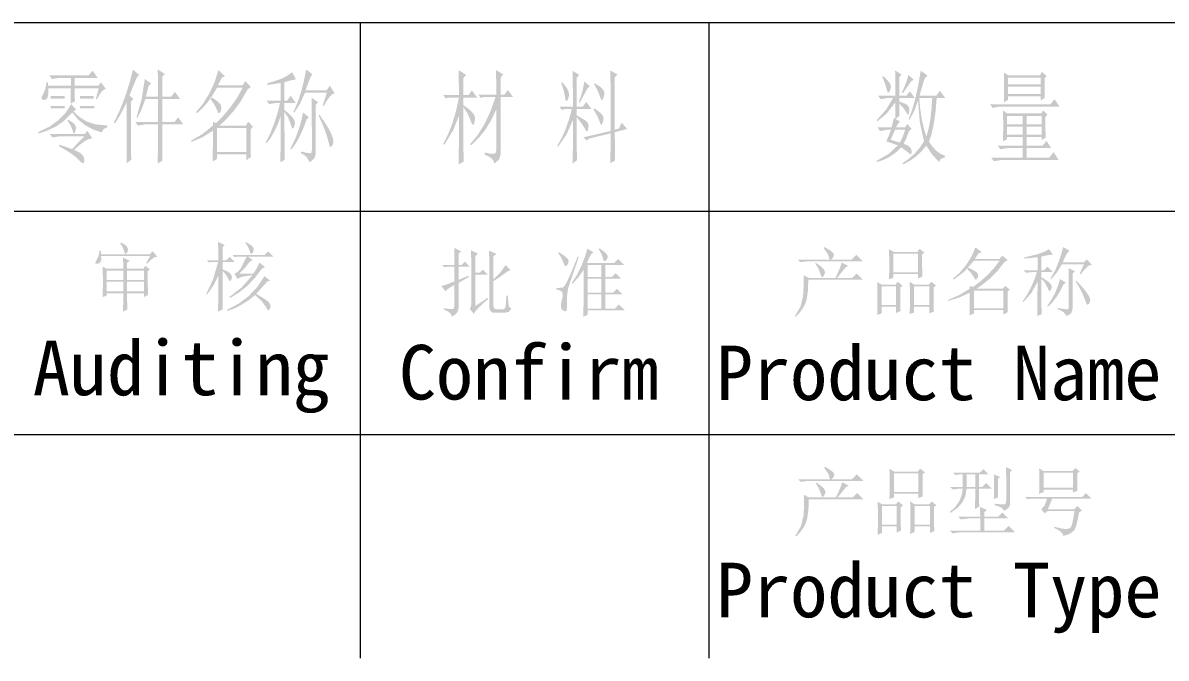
# Model space of a CAD drawing. Header units: millimetres. Extents: x 0 to 260, y 22 to 203.
# Drawn here: x 189.47 to 215.62, y 34.74 to 49.26 of the extents above; entities that cross this region are included whole.
import ezdxf

# ---------------------------------------------------------------- set-up
doc = ezdxf.new("R2010")
doc.units = ezdxf.units.MM

msp = doc.modelspace()

# ---------------------------------------------------------------- hatches: boundary and pattern name
h = msp.add_hatch(color=7)
h.paths.add_polyline_path([(190.495975, 47.022106), (190.50314, 47.049116), (190.606424, 46.989998), (190.661339, 46.939975), (190.691656, 46.858396), (190.671261, 46.776264), (190.652795, 46.742296), (190.637637, 46.731065), (190.624408, 46.749255), (190.611179, 46.803825), (190.568666, 46.908005)])
h.paths.add_polyline_path([(190.577003, 47.404099), (190.691656, 47.276768), (190.631022, 47.240388), (190.765381, 47.109474), (190.927025, 47.008326), (191.134282, 46.941009), (191.406031, 46.912966), (191.406031, 46.876586), (191.319697, 46.83304), (191.277598, 46.758074), (191.086602, 46.820568), (190.903874, 46.917376), (190.739474, 47.047945), (190.604013, 47.212827), (190.418529, 47.022796), (190.22643, 46.889815), (190.029646, 46.798037), (189.829555, 46.731065), (189.829555, 46.767445), (190.075053, 46.884027), (190.287064, 47.035336), (190.457252, 47.211862)])
h.paths.add_polyline_path([(190.085319, 46.721694), (190.893952, 46.721694), (190.947971, 46.794455), (191.062073, 46.621924), (190.980217, 46.604699), (190.883479, 46.553573), (190.771513, 46.470409), (190.644251, 46.357892), (190.788394, 46.286303), (190.856469, 46.216781), (190.876589, 46.153253), (190.876864, 46.098821), (190.866116, 46.061338), (190.853713, 46.04866), (190.811063, 46.069193), (190.75229, 46.13024), (190.680976, 46.197325), (190.581964, 46.271282), (190.455253, 46.352165), (190.300844, 46.440023), (190.307459, 46.476403), (190.597398, 46.376082), (190.880172, 46.667124), (190.307459, 46.667124), (190.145953, 46.640114)])
h.paths.add_polyline_path([(190.112329, 47.586), (190.428726, 47.586), (190.428726, 47.531429), (190.112329, 47.531429)])
h.paths.add_polyline_path([(190.779299, 47.586), (191.096248, 47.586), (191.096248, 47.531429), (190.779299, 47.531429)])
h.paths.add_polyline_path([(190.105714, 47.358348), (190.428726, 47.358348), (190.428726, 47.303777), (190.105714, 47.303777)])
h.paths.add_polyline_path([(191.143101, 47.522059), (191.21035, 47.767901), (190.658032, 47.767901), (190.659685, 47.578834), (190.664646, 47.467488), (190.563774, 47.412918), (190.568735, 47.606326), (190.570389, 47.767901), (190.051695, 47.767901), (190.055554, 47.643877), (190.041222, 47.562849), (190.010285, 47.517305), (189.964052, 47.499459), (189.920644, 47.503869), (189.89956, 47.526468), (189.903832, 47.568499), (189.937042, 47.631199), (189.980864, 47.731245), (190.018071, 47.904051), (190.04508, 47.904051), (190.051695, 47.822471), (190.570389, 47.822471), (190.570389, 48.004372), (190.300844, 48.004372), (190.139338, 47.976811), (190.078705, 48.058942), (190.974981, 48.058942), (191.069238, 48.168083), (191.18334, 48.004372), (190.658032, 48.004372), (190.658032, 47.822471), (191.203735, 47.822471), (191.257754, 47.904051), (191.371856, 47.749711), (191.3239, 47.734931), (191.27429, 47.690593), (191.223027, 47.616696), (191.170111, 47.513239)])
h.paths.add_polyline_path([(190.779299, 47.358348), (191.109477, 47.358348), (191.109477, 47.303777), (190.779299, 47.303777)])
h = msp.add_hatch(color=7)
h.paths.add_polyline_path([(192.56551, 47.576629), (192.563581, 47.904051), (192.558344, 48.195093), (192.71985, 48.095323), (192.659768, 48.031382), (192.659768, 47.576629), (192.868127, 47.576629), (192.949156, 47.68577), (193.070423, 47.522059), (192.659768, 47.522059), (192.659768, 46.994546), (192.942541, 46.994546), (193.02357, 47.103686), (193.144837, 46.939975), (192.659768, 46.939975), (192.660181, 46.629073), (192.661422, 46.38752), (192.663489, 46.215213), (192.666382, 46.11205), (192.558344, 46.04866), (192.56551, 46.939975), (192.268956, 46.939975), (192.10745, 46.912966), (192.046265, 46.994546), (192.56551, 46.994546), (192.56551, 47.522059), (192.275571, 47.522059), (192.189581, 47.285587), (192.09367, 47.085496), (192.073275, 47.103686), (192.191235, 47.522059), (192.26179, 47.976811), (192.403453, 47.877041), (192.349985, 47.822471), (192.321046, 47.710712), (192.2888, 47.576629)])
h.paths.add_polyline_path([(191.84452, 46.04866), (191.849481, 46.298981), (191.851135, 46.485223), (191.851135, 47.449298), (191.768143, 47.285587), (191.694452, 47.149162), (191.630063, 47.040021), (191.574976, 46.958166), (191.554581, 46.985726), (191.612528, 47.098932), (191.679156, 47.239837), (191.753914, 47.419602), (191.837355, 47.649389), (191.919761, 47.913146), (191.992246, 48.195093), (192.133909, 48.067762), (192.080441, 48.013192), (192.02153, 47.871615), (191.97378, 47.756187), (191.937194, 47.667011), (191.911769, 47.60419), (191.999412, 47.522059), (191.945393, 47.458669), (191.945393, 46.512784), (191.947047, 46.335361), (191.952007, 46.13024)])
h = msp.add_hatch(color=7)
h.paths.add_polyline_path([(194.614099, 47.74034), (194.456245, 47.466317), (194.293843, 47.244797), (194.131235, 47.063792), (193.973587, 46.912966), (194.573861, 46.912966), (194.627329, 47.003916), (194.735367, 46.885405), (194.681348, 46.830835), (194.681348, 46.485223), (194.687962, 46.194181), (194.58709, 46.121421), (194.58709, 46.257571), (193.913505, 46.257571), (193.913505, 46.14843), (193.812081, 46.09386), (193.815061, 46.239389), (193.817318, 46.357685), (193.818747, 46.4488), (193.819247, 46.512784), (193.819247, 46.794455), (193.57809, 46.644386), (193.327012, 46.539793), (193.320397, 46.567354), (193.589666, 46.726517), (193.819247, 46.912966), (193.819247, 47.003916), (193.89311, 46.967536), (194.051102, 47.130007), (194.216122, 47.326377), (194.37122, 47.545761), (194.499447, 47.77672), (193.913505, 47.77672), (193.803951, 47.593682), (193.691089, 47.435656), (193.574921, 47.302641), (193.455445, 47.194637), (193.43505, 47.222198), (193.587185, 47.403616), (193.73436, 47.640019), (193.859968, 47.908392), (193.947129, 48.186273), (194.094855, 48.040752), (194.020992, 48.004372), (193.972209, 47.906462), (193.933349, 47.831291), (194.499447, 47.831291), (194.56008, 47.931612), (194.687962, 47.79491)])
h.paths.add_polyline_path([(193.771843, 47.56781), (193.8697, 47.507245), (193.941617, 47.452881), (193.987488, 47.404719), (194.007211, 47.362758), (194.011346, 47.293235), (193.99729, 47.239837), (193.974483, 47.205868), (193.953744, 47.194637), (193.935071, 47.210484), (193.920119, 47.258578), (193.861002, 47.378743), (193.751448, 47.540249)])
h.paths.add_polyline_path([(193.913505, 46.858396), (193.913505, 46.312692), (194.58709, 46.312692), (194.58709, 46.858396)])
h = msp.add_hatch(color=7)
h.paths.add_polyline_path([(196.332511, 47.376538), (196.426769, 47.66758), (195.92847, 47.66758), (195.805342, 47.401687), (195.679321, 47.204008), (195.66554, 47.231017), (195.773027, 47.482302), (195.854056, 47.74475), (195.913174, 47.991419), (195.954928, 48.195093), (196.096591, 48.085952), (196.069211, 48.049572), (196.034235, 47.976811), (195.991713, 47.867671), (195.941699, 47.72215), (196.420154, 47.72215), (196.494017, 47.822471), (196.60867, 47.649389), (196.554031, 47.632164), (196.497324, 47.581039), (196.43235, 47.491397), (196.352906, 47.358348)])
h.paths.add_polyline_path([(196.083362, 46.349073), (196.083235, 46.58451), (196.082862, 46.795557), (196.082257, 46.982212), (196.081432, 47.144476), (196.080401, 47.282349), (196.079176, 47.39583), (196.07777, 47.484921), (196.076196, 47.54962), (196.224473, 47.449298), (196.171005, 47.385909), (196.171005, 46.303322), (196.164115, 46.230561), (196.143995, 46.175991), (196.103412, 46.128104), (196.035957, 46.07567), (195.962094, 46.194181), (195.908282, 46.239656), (195.827598, 46.285132), (195.833661, 46.321512), (195.92915, 46.298774), (195.999784, 46.285132), (196.045509, 46.280584), (196.066274, 46.285132)])
h.paths.add_polyline_path([(195.881066, 47.212827), (196.016113, 47.103686), (195.962094, 47.049116), (195.881479, 46.831972), (195.795076, 46.644386), (195.702885, 46.48636), (195.604907, 46.357892), (195.591126, 46.385453), (195.700267, 46.607041), (195.786257, 46.835245), (195.847097, 47.045533)])
h.paths.add_polyline_path([(196.251482, 47.167627), (196.346464, 47.031727), (196.423048, 46.915102), (196.481236, 46.817804), (196.521027, 46.739884), (196.564779, 46.621649), (196.575046, 46.539793), (196.564021, 46.485223), (196.544729, 46.448843), (196.514412, 46.421833), (196.490779, 46.442159), (196.474173, 46.503413), (196.440273, 46.630744), (196.393145, 46.776264), (196.327274, 46.944523), (196.238253, 47.140067)])
h.paths.add_polyline_path([(195.45663, 47.222198), (195.457052, 46.843297), (195.458352, 46.535039), (195.460583, 46.29737), (195.463796, 46.13024), (195.362372, 46.07567), (195.365266, 46.243635), (195.367333, 46.473923), (195.368573, 46.766635), (195.368987, 47.121876), (195.300765, 46.939975), (195.224224, 46.776264), (195.139311, 46.630744), (195.045974, 46.503413), (195.032194, 46.530974), (195.129759, 46.728653), (195.22071, 46.958166), (195.298155, 47.199184), (195.355757, 47.431108), (195.268114, 47.431108), (195.106057, 47.404099), (195.045974, 47.485679), (195.368987, 47.485679), (195.368987, 47.885861), (195.065818, 47.840661), (195.065818, 47.877041), (195.372294, 47.976811), (195.512854, 48.047436), (195.631916, 48.131703), (195.719559, 47.967992), (195.61662, 47.951938), (195.45663, 47.904051), (195.45663, 47.485679), (195.517263, 47.485679), (195.598292, 47.594819), (195.712394, 47.431108), (195.45663, 47.431108), (195.45663, 47.267397), (195.558329, 47.186713), (195.635224, 47.108096), (195.68311, 47.034095), (195.699165, 46.967536), (195.67877, 46.889815), (195.660304, 46.852608), (195.645145, 46.840205), (195.623372, 46.867491), (195.598292, 46.949346), (195.539036, 47.099414)])
h = msp.add_hatch(color=7)
h.paths.add_polyline_path([(200.033357, 46.298608), (200.164064, 46.272081), (200.245575, 46.266638), (200.288501, 46.290478), (200.302901, 46.353178), (200.302901, 47.289693), (200.188507, 47.043601), (200.053752, 46.82371), (199.89874, 46.629966), (199.723574, 46.462319), (199.70373, 46.489329), (199.876338, 46.696241), (200.030394, 46.944081), (200.16595, 47.232849), (200.283057, 47.562545), (200.006347, 47.562545), (199.946265, 47.544355), (199.892246, 47.617115), (200.302901, 47.617115), (200.296287, 48.181008), (200.464958, 48.081238), (200.404325, 48.017297), (200.404325, 47.617115), (200.485353, 47.617115), (200.565831, 47.726256), (200.687098, 47.562545), (200.404325, 47.562545), (200.404325, 46.261677), (200.367187, 46.139307), (200.256048, 46.043395), (200.242104, 46.101084), (200.200306, 46.155154), (200.130707, 46.205711), (200.033357, 46.252857)])
h.paths.add_polyline_path([(199.548287, 47.335444), (199.548392, 47.083028), (199.548709, 46.858247), (199.549247, 46.661086), (199.55001, 46.491533), (199.551006, 46.349576), (199.552241, 46.235201), (199.553721, 46.148395), (199.555453, 46.089146), (199.4408, 46.025205), (199.443694, 46.254864), (199.445761, 46.516407), (199.447002, 46.809886), (199.447415, 47.135353), (199.312712, 46.800765), (199.110622, 46.471139), (199.090228, 46.498699), (199.200918, 46.717807), (199.297347, 46.966681), (199.379512, 47.24532), (199.447415, 47.553725), (199.20488, 47.553725), (199.144247, 47.535535), (199.090228, 47.608296), (199.447415, 47.608296), (199.4408, 48.181008), (199.609472, 48.071868), (199.548287, 47.999107), (199.548287, 47.608296), (199.66294, 47.608296), (199.743969, 47.717436), (199.865236, 47.553725), (199.548287, 47.553725), (199.548287, 47.380644), (199.687263, 47.276051), (199.76712, 47.198743), (199.805085, 47.135077), (199.817832, 47.071412), (199.800744, 46.984871), (199.785034, 46.940498), (199.770978, 46.925891), (199.742108, 46.953176), (199.710345, 47.035032), (199.642545, 47.191852)])
h = msp.add_hatch(color=7)
h.paths.add_polyline_path([(202.143268, 46.353178), (202.144921, 46.250515), (202.149882, 46.125527), (202.04901, 46.043395), (202.053971, 46.507312), (202.055625, 47.044402), (201.908932, 46.71202), (201.712217, 46.425939), (201.698437, 46.452948), (201.799714, 46.634849), (201.888537, 46.834941), (201.964855, 47.053222), (202.028615, 47.289693), (201.860494, 47.289693), (201.799861, 47.271503), (201.745842, 47.344264), (202.055625, 47.344264), (202.04901, 48.162818), (202.197287, 48.071868), (202.143268, 48.008478), (202.143268, 47.344264), (202.277764, 47.344264), (202.358793, 47.453404), (202.48006, 47.289693), (202.143268, 47.289693), (202.143268, 47.144172), (202.228232, 47.097862), (202.294645, 47.058941), (202.342558, 47.027358), (202.372022, 47.003061), (202.402546, 46.956346), (202.412812, 46.898882), (202.399032, 46.826121), (202.387456, 46.785193), (202.379188, 46.771551), (202.356933, 46.787329), (202.331783, 46.834941), (202.257369, 46.955381), (202.143268, 47.098973)])
h.paths.add_polyline_path([(201.806475, 47.908157), (201.906383, 47.784202), (201.950894, 47.703656), (201.967981, 47.608296), (201.940972, 47.512384), (201.918992, 47.481654), (201.907348, 47.471594), (201.885575, 47.494332), (201.873724, 47.562545), (201.845198, 47.708066), (201.78608, 47.889967)])
h.paths.add_polyline_path([(202.554474, 47.881147), (202.670161, 47.805768), (202.735824, 47.744446), (202.766348, 47.69208), (202.776614, 47.644676), (202.752912, 47.548764), (202.731966, 47.504392), (202.71598, 47.489784), (202.695654, 47.510179), (202.675742, 47.571915), (202.624754, 47.70593), (202.540694, 47.853586)])
h.paths.add_polyline_path([(202.540694, 47.307883), (202.639017, 47.23967), (202.705507, 47.180553), (202.743472, 47.125982), (202.756219, 47.071412), (202.735824, 46.984871), (202.719288, 46.940498), (202.709366, 46.925891), (202.688764, 46.944081), (202.668576, 46.998652), (202.61311, 47.128394), (202.527465, 47.280874)])
h.paths.add_polyline_path([(202.918276, 46.789741), (202.917777, 47.176281), (202.916347, 47.535535), (202.914091, 47.867505), (202.911111, 48.172189), (203.073168, 48.081238), (203.012534, 48.017297), (203.012534, 46.81675), (203.106792, 46.844311), (203.167426, 46.980461), (203.295308, 46.834941), (203.012534, 46.76218), (203.012948, 46.561555), (203.014188, 46.387078), (203.016255, 46.238646), (203.019149, 46.116156), (202.911111, 46.052766), (202.918276, 46.735171), (202.426041, 46.616659), (202.372022, 46.57146), (202.291545, 46.64422)])
h.paths.add_polyline_path([(202.439822, 47.808387), (202.385803, 47.762636), (202.210516, 47.435214), (202.190672, 47.453404), (202.265982, 47.671685), (202.318554, 47.926347)])
h = msp.add_hatch(color=7)
h.paths.add_polyline_path([(209.423991, 46.816732), (209.322567, 46.58908), (209.532029, 46.52569), (209.592249, 46.643926), (209.653296, 46.816732)])
h.paths.add_polyline_path([(209.147832, 48.044288), (209.250289, 47.94879), (209.302723, 47.880577), (209.322843, 47.832759), (209.329733, 47.798997), (209.306031, 47.707495), (209.284878, 47.673527), (209.269099, 47.662296), (209.248498, 47.685033), (209.228309, 47.753246), (209.189449, 47.885125), (209.127437, 48.026098)])
h.paths.add_polyline_path([(209.727159, 48.071849), (209.848427, 47.962708), (209.797577, 47.930875), (209.754169, 47.871758), (209.691606, 47.780807), (209.599277, 47.653476), (209.578882, 47.671667), (209.635924, 47.798997), (209.679686, 47.908138), (209.710115, 47.999088)])
h.paths.add_polyline_path([(209.423991, 48.171619), (209.572268, 48.080668), (209.518249, 48.017278), (209.518249, 47.598906), (209.686369, 47.598906), (209.760783, 47.698676), (209.875436, 47.544336), (209.518249, 47.544336), (209.518249, 47.462205), (209.643512, 47.417901), (209.710072, 47.375664), (209.738115, 47.328948), (209.747554, 47.271484), (209.740388, 47.203134), (209.73212, 47.172403), (209.720545, 47.162344), (209.701597, 47.178122), (209.67314, 47.225733), (209.60727, 47.323643), (209.518249, 47.417005), (209.518249, 47.134783), (209.43722, 47.062022), (209.532029, 47.007452), (209.492686, 46.964182), (209.443835, 46.871302), (209.653296, 46.871302), (209.70015, 46.952882), (209.801022, 46.834922), (209.740388, 46.789171), (209.676241, 46.611817), (209.619121, 46.498129), (209.709176, 46.460578), (209.764091, 46.420959), (209.791651, 46.374175), (209.801022, 46.316228), (209.795786, 46.268135), (209.780627, 46.252287), (209.733774, 46.289219), (209.565102, 46.416549), (209.441802, 46.299976), (209.307547, 46.204952), (209.162336, 46.131528), (209.00617, 46.079757), (208.999555, 46.106766), (209.275576, 46.264), (209.484624, 46.461749), (209.221695, 46.552699), (209.238421, 46.589614), (209.262071, 46.645855), (209.292543, 46.721526), (209.329733, 46.816732), (209.24209, 46.816732), (209.080032, 46.789171), (209.01995, 46.871302), (209.342962, 46.871302), (209.396981, 47.089583), (209.430605, 47.071393), (209.430605, 47.444015), (209.235131, 47.193901), (209.012784, 47.007452), (208.999555, 47.035013), (209.21825, 47.280579), (209.376586, 47.544336), (209.255319, 47.544336), (209.093813, 47.516775), (209.033179, 47.598906), (209.430605, 47.598906), (209.428952, 47.905726)])
h.paths.add_polyline_path([(209.976309, 47.544336), (209.998839, 47.291337), (210.033359, 47.059886), (210.079868, 46.850037), (210.138366, 46.66184), (210.187054, 46.832906), (210.225665, 47.036942), (210.25425, 47.274051), (210.272862, 47.544336)])
h.paths.add_polyline_path([(210.009933, 48.171619), (210.164824, 48.053659), (210.117764, 48.012249), (210.084347, 47.943967), (210.067802, 47.891679), (210.045417, 47.816705), (210.017142, 47.719097), (209.982923, 47.598906), (210.36712, 47.598906), (210.448149, 47.708047), (210.569416, 47.544336), (210.373735, 47.544336), (210.347586, 47.22942), (210.309656, 46.957705), (210.259943, 46.729192), (210.198448, 46.54388), (210.279477, 46.428444), (210.36712, 46.33683), (210.461378, 46.269091), (210.56225, 46.225278), (210.56225, 46.188897), (210.464616, 46.14797), (210.427754, 46.079757), (210.267764, 46.254768), (210.138366, 46.45293), (210.02137, 46.317029), (209.893626, 46.200404), (209.755133, 46.103106), (209.605892, 46.025186), (209.592111, 46.052196), (209.738864, 46.155359), (209.869855, 46.273096), (209.985033, 46.405508), (210.084347, 46.552699), (209.98623, 47.000769), (209.949299, 47.489765), (209.866617, 47.259978), (209.754169, 47.043832), (209.733774, 47.062022), (209.811805, 47.267798), (209.883842, 47.521323), (209.949885, 47.822596)])
h = msp.add_hatch(color=7)
h.paths.add_polyline_path([(211.984796, 47.134783), (211.984796, 46.944062), (212.341983, 46.944062), (212.341983, 47.134783)])
h.paths.add_polyline_path([(212.429627, 47.134783), (212.429627, 46.944062), (212.773034, 46.944062), (212.773034, 47.134783)])
h.paths.add_polyline_path([(211.984796, 46.889492), (211.984796, 46.707591), (212.341983, 46.707591), (212.341983, 46.889492)])
h.paths.add_polyline_path([(212.429627, 46.889492), (212.429627, 46.707591), (212.773034, 46.707591), (212.773034, 46.889492)])
h.paths.add_polyline_path([(212.860677, 47.107773), (212.861099, 46.944889), (212.8624, 46.811771), (212.86463, 46.708418), (212.867843, 46.634831), (212.773034, 46.58026), (212.773034, 46.653021), (212.429627, 46.653021), (212.429627, 46.45293), (212.793429, 46.45293), (212.887687, 46.56207), (212.995173, 46.398359), (212.429627, 46.398359), (212.429627, 46.179527), (212.94832, 46.179527), (213.049193, 46.307409), (213.163845, 46.124956), (211.843685, 46.124956), (211.681627, 46.097947), (211.620994, 46.179527), (212.341983, 46.179527), (212.341983, 46.398359), (211.991962, 46.398359), (211.829904, 46.370798), (211.769271, 46.45293), (212.341983, 46.45293), (212.341983, 46.653021), (211.984796, 46.653021), (211.984796, 46.59845), (211.890538, 46.552699), (211.897704, 46.912092), (211.890538, 47.262114), (211.984796, 47.189353), (212.766419, 47.189353), (212.806658, 47.262114), (212.908081, 47.162344)])
h.paths.add_polyline_path([(212.005191, 48.007908), (212.005191, 47.853568), (212.752639, 47.853568), (212.752639, 48.007908)])
h.paths.add_polyline_path([(212.005191, 47.798997), (212.005191, 47.635286), (212.752639, 47.635286), (212.752639, 47.798997)])
h.paths.add_polyline_path([(212.840833, 47.989718), (212.841247, 47.835713), (212.842487, 47.710183), (212.844554, 47.613074), (212.847448, 47.544336), (212.752639, 47.489765), (212.752639, 47.580716), (212.005191, 47.580716), (212.005191, 47.498585), (211.910933, 47.444015), (211.915894, 47.60869), (211.917548, 47.812226), (211.915894, 48.002396), (211.910933, 48.126419), (212.011805, 48.062478), (212.73941, 48.062478), (212.779648, 48.144609), (212.887687, 48.044288)])
h.paths.add_polyline_path([(211.593984, 47.398815), (212.97533, 47.398815), (213.069588, 47.516775), (213.18424, 47.344245), (211.7825, 47.344245), (211.655169, 47.316684)])
h = msp.add_hatch(color=7)
h.paths.add_polyline_path([(191.391575, 43.60066), (191.391575, 43.384584), (191.769709, 43.384584), (191.769709, 43.60066)])
h.paths.add_polyline_path([(191.857352, 43.60066), (191.857352, 43.384584), (192.2421, 43.384584), (192.2421, 43.60066)])
h.paths.add_polyline_path([(191.391575, 43.343794), (191.391575, 43.121103), (191.769709, 43.121103), (191.769709, 43.343794)])
h.paths.add_polyline_path([(191.857352, 43.343794), (191.857352, 43.121103), (192.2421, 43.121103), (192.2421, 43.343794)])
h.paths.add_polyline_path([(191.769709, 43.640899), (191.76778, 43.779461), (191.762543, 43.897765), (191.917986, 43.823351), (191.857352, 43.775947), (191.857352, 43.640899), (192.228871, 43.640899), (192.275725, 43.708698), (192.377148, 43.62767), (192.329744, 43.58688), (192.330166, 43.382844), (192.331466, 43.223767), (192.333697, 43.109544), (192.336909, 43.040074), (192.2421, 42.99267), (192.2421, 43.080313), (191.857352, 43.080313), (191.857766, 42.953275), (191.859006, 42.849078), (191.861073, 42.767619), (191.863967, 42.708794), (191.762543, 42.66194), (191.765523, 42.73607), (191.76778, 42.830406), (191.769209, 42.945101), (191.769709, 43.080313), (191.391575, 43.080313), (191.391575, 43.026294), (191.296766, 42.99267), (191.301727, 43.154796), (191.303381, 43.343794), (191.301727, 43.531138), (191.296766, 43.688303), (191.391575, 43.640899)])
h.paths.add_polyline_path([(191.695295, 44.228494), (191.71569, 44.241723), (191.799681, 44.196248), (191.850186, 44.15408), (191.884362, 44.079666), (191.860659, 44.012418), (191.823728, 43.978794), (191.80478, 43.993814), (191.789553, 44.039427), (191.756066, 44.130447)])
h.paths.add_polyline_path([(192.29612, 43.769332), (192.383763, 43.931389), (191.263142, 43.931389), (191.269757, 43.856975), (191.242747, 43.779254), (191.17164, 43.752244), (191.138912, 43.759755), (191.128094, 43.775947), (191.155104, 43.83658), (191.200579, 43.927669), (191.229518, 44.052657), (191.256527, 44.052657), (191.263142, 43.971628), (192.377148, 43.971628), (192.437782, 44.039427), (192.552986, 43.917609), (192.500069, 43.90748), (192.443018, 43.877095), (192.381833, 43.826452), (192.316514, 43.755552)])
h = msp.add_hatch(color=7)
h.paths.add_polyline_path([(194.55982, 44.235109), (194.580215, 44.248889), (194.690595, 44.180332), (194.738965, 44.136993), (194.756052, 44.079666), (194.73235, 44.009111), (194.694867, 43.978794), (194.676402, 43.995468), (194.661243, 44.046042), (194.622314, 44.140575)])
h.paths.add_polyline_path([(194.418157, 43.526246), (194.742272, 43.526246), (194.819993, 43.647513), (194.883934, 43.782561), (195.012367, 43.674523), (194.945119, 43.647513), (194.779978, 43.430464), (194.602125, 43.245609), (194.411663, 43.092896), (194.208695, 42.972275), (194.202081, 42.999284), (194.473761, 43.2104), (194.721877, 43.492622), (194.591549, 43.476904), (194.49078, 43.457), (194.41957, 43.432858), (194.377919, 43.404427), (194.316734, 43.532861), (194.38784, 43.568069), (194.465562, 43.660743), (194.593995, 43.917609), (194.377919, 43.917609), (194.316734, 43.90438), (194.262715, 43.958399), (195.005753, 43.958399), (195.086781, 44.039427), (195.208049, 43.917609), (194.621004, 43.917609), (194.735657, 43.83658), (194.675024, 43.816736), (194.552998, 43.663016)])
h.paths.add_polyline_path([(194.999138, 43.472227), (195.12702, 43.370803), (195.066386, 43.350408), (194.810071, 43.067084), (194.91612, 43.004443), (194.998656, 42.952086), (195.057731, 42.909961), (195.093396, 42.878017), (195.12888, 42.825651), (195.1408, 42.776593), (195.123713, 42.722574), (195.093396, 42.68895), (195.062872, 42.710861), (195.026148, 42.776593), (194.931476, 42.906473), (194.783062, 43.040074), (194.636714, 42.920891), (194.482098, 42.820415), (194.319214, 42.738542), (194.148062, 42.67517), (194.141447, 42.702179), (194.407701, 42.841413), (194.639332, 43.016096), (194.836443, 43.226333)])
h.paths.add_polyline_path([(194.040024, 43.040074), (194.041677, 42.915224), (194.046638, 42.71596), (193.9386, 42.66194), (193.945766, 43.485456), (193.825808, 43.247469), (193.682285, 43.046689), (193.668504, 43.067084), (193.827117, 43.404427), (193.9386, 43.796341), (193.790323, 43.796341), (193.729689, 43.782561), (193.67567, 43.83658), (193.945766, 43.83658), (193.9386, 44.255504), (194.094043, 44.18109), (194.040024, 44.133685), (194.040024, 43.83658), (194.127667, 43.83658), (194.202081, 43.910994), (194.316734, 43.796341), (194.040024, 43.796341), (194.040024, 43.62767), (194.155365, 43.577578), (194.218617, 43.536168), (194.2561, 43.458447), (194.24232, 43.391198), (194.222476, 43.357574), (194.193606, 43.375902), (194.161842, 43.431437), (194.10424, 43.522387), (194.040024, 43.593494)])
h = msp.add_hatch(color=7)
h.paths.add_polyline_path([(199.695673, 42.724074), (199.724543, 42.776095), (199.729848, 42.865737), (199.729848, 43.784061), (199.722683, 44.060771), (199.88474, 43.986909), (199.824106, 43.93289), (199.824106, 43.54759), (199.918915, 43.54759), (199.992778, 43.622004), (200.107982, 43.507351), (199.824106, 43.507351), (199.824106, 42.791323), (200.100816, 42.973775), (200.114597, 42.946765), (200.000288, 42.849708), (199.907064, 42.761075), (199.834924, 42.680813), (199.783868, 42.60887)])
h.paths.add_polyline_path([(200.141606, 42.778094), (200.141606, 43.811071), (200.134992, 44.054157), (200.303664, 43.979743), (200.235864, 43.925724), (200.235864, 43.399313), (200.396199, 43.558063), (200.513125, 43.723428), (200.627778, 43.608775), (200.558394, 43.58149), (200.486116, 43.527746), (200.382901, 43.451403), (200.235864, 43.358523), (200.235864, 42.791323), (200.252814, 42.733858), (200.303664, 42.710294), (200.45194, 42.710294), (200.495693, 42.731447), (200.519189, 42.80841), (200.532969, 43.027794), (200.567144, 43.027794), (200.577066, 42.83542), (200.599804, 42.763624), (200.648173, 42.730689), (200.586988, 42.656413), (200.499345, 42.63588), (200.289883, 42.63588), (200.222377, 42.639807), (200.17523, 42.664819), (200.148341, 42.710914)])
h.paths.add_polyline_path([(199.047444, 43.24387), (199.172225, 43.284247), (199.344549, 43.351909), (199.344549, 43.689804), (199.196272, 43.689804), (199.115243, 43.676023), (199.061224, 43.730042), (199.344549, 43.730042), (199.342895, 43.939228), (199.337934, 44.121956), (199.499992, 44.033762), (199.439358, 43.993523), (199.439358, 43.730042), (199.506606, 43.730042), (199.58102, 43.804456), (199.695673, 43.689804), (199.439358, 43.689804), (199.439358, 43.385533), (199.662049, 43.480342), (199.675829, 43.453332), (199.439358, 43.318284), (199.439358, 42.744469), (199.427162, 42.681407), (199.39719, 42.62775), (199.349441, 42.583394), (199.283915, 42.548237), (199.274941, 42.588751), (199.241472, 42.629265), (199.183611, 42.66978), (199.101463, 42.710294), (199.101463, 42.737304), (199.220594, 42.722421), (199.293837, 42.71746), (199.331802, 42.735788), (199.344549, 42.791323), (199.344549, 43.27088), (199.260928, 43.22345), (199.199373, 43.182892), (199.159832, 43.149259), (199.142253, 43.122603)])
h = msp.add_hatch(color=7)
h.paths.add_polyline_path([(202.290654, 42.541622), (202.293547, 42.65221), (202.295614, 42.740886), (202.296855, 42.807652), (202.297268, 42.852508), (202.297268, 43.61539), (202.180686, 43.447958), (202.047568, 43.29789), (202.027173, 43.31167), (202.152781, 43.511348), (202.259785, 43.73335), (202.339918, 43.941847), (202.384911, 44.101561), (202.527125, 44.013918), (202.473106, 43.979743), (202.41702, 43.866813), (202.371682, 43.770832), (202.992902, 43.770832), (203.08716, 43.86509), (203.222207, 43.730042), (202.79722, 43.730042), (202.79722, 43.453332), (202.945497, 43.453332), (203.033141, 43.540975), (203.161574, 43.412542), (202.79722, 43.412542), (202.79722, 43.095594), (202.972507, 43.095594), (203.06015, 43.183237), (203.188583, 43.054804), (202.79722, 43.054804), (202.79722, 42.730689), (203.013297, 42.730689), (203.107555, 42.825498), (203.242602, 42.689899), (202.392077, 42.689899), (202.392077, 42.589027)])
h.paths.add_polyline_path([(202.702411, 43.730042), (202.392077, 43.730042), (202.392077, 43.453332), (202.702411, 43.453332)])
h.paths.add_polyline_path([(202.392077, 43.412542), (202.392077, 43.095594), (202.702411, 43.095594), (202.702411, 43.412542)])
h.paths.add_polyline_path([(202.392077, 43.054804), (202.392077, 42.730689), (202.702411, 42.730689), (202.702411, 43.054804)])
h.paths.add_polyline_path([(202.641778, 44.094947), (202.662173, 44.108176), (202.747129, 44.048016), (202.806867, 43.996486), (202.841387, 43.953534), (202.850688, 43.919109), (202.838837, 43.867433), (202.817064, 43.834773), (202.776825, 43.811071), (202.754846, 43.828021), (202.743201, 43.87887), (202.707579, 43.976573)])
h.paths.add_polyline_path([(201.730068, 44.020533), (201.830337, 43.957264), (201.901358, 43.902986), (201.943233, 43.857597), (201.956066, 43.820993), (201.946695, 43.765182), (201.925749, 43.726735), (201.88551, 43.696418), (201.864909, 43.713092), (201.84472, 43.763666), (201.799176, 43.871567), (201.716838, 44.006752)])
h.paths.add_polyline_path([(201.676049, 43.196466), (201.827633, 43.213554), (201.846961, 43.228203), (201.872703, 43.263878), (201.904866, 43.320572), (201.943457, 43.39828), (201.988481, 43.496993), (202.039945, 43.616707), (202.097856, 43.757415), (202.16222, 43.919109), (202.18923, 43.912495), (202.13186, 43.744038), (202.081261, 43.596717), (202.037379, 43.470584), (202.000163, 43.365689), (201.942699, 43.182203), (201.919134, 43.010706), (201.915827, 42.863118), (201.919134, 42.751084), (201.906388, 42.679564), (201.868423, 42.666748), (201.797316, 42.713601), (201.777472, 42.784708), (201.784087, 42.852508), (201.817711, 43.000784), (201.821845, 43.061625), (201.807789, 43.108823), (201.762796, 43.144307), (201.676049, 43.169456)])
h = msp.add_hatch(color=7)
h.paths.add_polyline_path([(207.599139, 43.757264), (207.612368, 43.777107), (207.722749, 43.698628), (207.784347, 43.638752), (207.81239, 43.592037), (207.82183, 43.554416), (207.79482, 43.48331), (207.771187, 43.455542), (207.754582, 43.446378), (207.73398, 43.466635), (207.713792, 43.527407), (207.671555, 43.638614)])
h.paths.add_polyline_path([(208.199964, 43.784273), (208.355406, 43.703244), (208.294773, 43.676235), (208.215053, 43.578256), (208.09854, 43.433149), (208.443049, 43.433149), (208.544473, 43.534021), (208.686135, 43.392359), (207.437082, 43.392359), (207.431776, 43.160091), (207.402906, 42.949733), (207.372107, 42.849558), (207.320224, 42.748195), (207.247257, 42.645488), (207.153206, 42.541283), (207.133362, 42.561678), (207.260693, 42.77803), (207.31857, 43.02084), (207.332902, 43.267233), (207.329043, 43.493783), (207.443696, 43.433149), (208.058301, 43.433149), (208.11245, 43.546226), (208.154144, 43.642404), (208.183332, 43.721736)])
h.paths.add_polyline_path([(207.193996, 43.851521), (207.923253, 43.851521), (207.886115, 43.97458), (207.788206, 44.115002), (207.808601, 44.135397), (207.923942, 44.06932), (207.987194, 44.020193), (208.015238, 43.983055), (208.024677, 43.952945), (208.009381, 43.90368), (207.963492, 43.851521), (208.42982, 43.851521), (208.537859, 43.95956), (208.686135, 43.811283), (207.416687, 43.811283), (207.254629, 43.790888)])
h = msp.add_hatch(color=7)
h.paths.add_polyline_path([(210.303674, 43.217073), (210.304088, 43.000135), (210.305328, 42.835494), (210.307395, 42.723149), (210.310289, 42.663101), (210.208865, 42.622311), (210.208865, 42.771139), (209.857741, 42.771139), (209.857741, 42.642706), (209.756318, 42.602467), (209.761554, 42.772931), (209.763483, 42.973987), (209.761554, 43.17456), (209.756318, 43.344954), (209.857741, 43.277706), (210.195636, 43.277706), (210.249655, 43.344954), (210.357694, 43.257311)])
h.paths.add_polyline_path([(209.857741, 43.236916), (209.857741, 42.811929), (210.208865, 42.811929), (210.208865, 43.236916)])
h.paths.add_polyline_path([(210.040194, 43.966174), (210.041847, 43.674306), (210.046808, 43.460158), (209.945385, 43.419369), (209.945385, 43.520792), (209.38535, 43.520792), (209.38535, 43.433149), (209.283926, 43.398974), (209.288887, 43.602303), (209.290541, 43.780415), (209.283926, 44.087993), (209.391964, 44.027359), (209.932155, 44.027359), (209.986174, 44.094607), (210.094213, 44.006964)])
h.paths.add_polyline_path([(209.38535, 43.986569), (209.38535, 43.561031), (209.945385, 43.561031), (209.945385, 43.986569)])
h.paths.add_polyline_path([(209.540241, 43.209907), (209.540663, 43.037316), (209.541964, 42.890822), (209.544195, 42.770476), (209.547407, 42.67633), (209.445983, 42.629477), (209.445983, 42.771139), (209.115254, 42.771139), (209.115254, 42.622311), (209.013831, 42.582073), (209.018792, 42.763285), (209.020445, 42.970128), (209.018792, 43.172011), (209.013831, 43.33834), (209.115254, 43.277706), (209.432203, 43.277706), (209.486222, 43.344954), (209.59426, 43.250697)])
h.paths.add_polyline_path([(209.115254, 43.236916), (209.115254, 42.811929), (209.445983, 42.811929), (209.445983, 43.236916)])
h = msp.add_hatch(color=7)
h.paths.add_polyline_path([(211.927277, 43.797502), (211.769354, 43.593966), (211.60647, 43.42929), (211.443654, 43.294932), (211.286213, 43.182897), (211.887038, 43.182897), (211.941057, 43.250697), (212.049095, 43.163053), (211.995076, 43.122264), (211.995076, 42.865948), (212.001691, 42.649321), (211.900267, 42.595302), (211.900267, 42.696725), (211.225029, 42.696725), (211.225029, 42.615697), (211.124156, 42.575458), (211.12705, 42.683479), (211.129117, 42.771139), (211.130357, 42.838543), (211.130771, 42.885792), (211.130771, 43.095254), (210.889338, 42.983564), (210.637984, 42.906187), (210.630819, 42.926582), (210.900845, 43.044404), (211.130771, 43.182897), (211.130771, 43.250697), (211.205185, 43.223687), (211.363453, 43.344265), (211.528748, 43.490475), (211.684122, 43.653359), (211.812624, 43.824512), (211.225029, 43.824512), (211.002062, 43.571022), (210.765866, 43.392359), (210.746023, 43.412754), (210.898227, 43.547457), (211.045884, 43.723088), (211.171974, 43.922352), (211.259204, 44.128231), (211.407481, 44.020193), (211.333067, 43.993184), (211.283871, 43.920561), (211.245424, 43.865302), (211.812624, 43.865302), (211.873258, 43.939165), (212.001691, 43.838292)])
h.paths.add_polyline_path([(211.083366, 43.669069), (211.181543, 43.624223), (211.253623, 43.583975), (211.299555, 43.548379), (211.319286, 43.517485), (211.323421, 43.46574), (211.309365, 43.425983), (211.265819, 43.392359), (211.247146, 43.404072), (211.232194, 43.439764), (211.172594, 43.529198), (211.062971, 43.649225)])
h.paths.add_polyline_path([(211.225029, 43.142658), (211.225029, 42.737515), (211.900267, 42.737515), (211.900267, 43.142658)])
h = msp.add_hatch(color=7)
h.paths.add_polyline_path([(213.646239, 43.527407), (213.740497, 43.743483), (213.241096, 43.743483), (213.117417, 43.545804), (212.990845, 43.398974), (212.977615, 43.419369), (213.085102, 43.605748), (213.166131, 43.80081), (213.225387, 43.98402), (213.268106, 44.135397), (213.409768, 44.054369), (213.38207, 44.027281), (213.34693, 43.973271), (213.304348, 43.892285), (213.254325, 43.784273), (213.733883, 43.784273), (213.808297, 43.858136), (213.92295, 43.730254), (213.867897, 43.717507), (213.811604, 43.679542), (213.746285, 43.612569), (213.666083, 43.514178)])
h.paths.add_polyline_path([(213.395988, 42.764525), (213.395574, 43.096184), (213.394334, 43.35529), (213.392267, 43.541842), (213.389373, 43.65584), (213.538201, 43.581426), (213.484182, 43.534021), (213.484182, 42.730901), (213.457173, 42.636092), (213.416589, 42.600952), (213.349134, 42.561678), (213.274169, 42.649872), (213.220357, 42.683703), (213.139673, 42.71712), (213.146287, 42.74413), (213.241777, 42.727275), (213.31241, 42.717189), (213.358135, 42.713822), (213.3789, 42.71712)])
h.paths.add_polyline_path([(213.193692, 43.406139), (213.328739, 43.325111), (213.27472, 43.284321), (213.194019, 43.122978), (213.107427, 42.983702), (213.015046, 42.866439), (212.916982, 42.771139), (212.903201, 42.791534), (213.012824, 42.956072), (213.098883, 43.125571), (213.159723, 43.281771)])
h.paths.add_polyline_path([(213.565211, 43.371964), (213.660192, 43.270885), (213.736777, 43.184275), (213.794964, 43.112135), (213.834755, 43.054464), (213.878715, 42.96689), (213.888774, 42.906187), (213.858457, 42.838388), (213.828141, 42.818544), (213.804507, 42.833565), (213.787902, 42.879178), (213.706873, 43.081474), (213.640727, 43.206668), (213.55143, 43.35212)])
h.paths.add_polyline_path([(212.768154, 43.412754), (212.768567, 43.131427), (212.769807, 42.902604), (212.771874, 42.726284), (212.774768, 42.602467), (212.673896, 42.561678), (212.67679, 42.686442), (212.678857, 42.857405), (212.680097, 43.07467), (212.68051, 43.33834), (212.534989, 43.08168), (212.356396, 42.879178), (212.342615, 42.899573), (212.440456, 43.046265), (212.531682, 43.216521), (212.609335, 43.39546), (212.66673, 43.568197), (212.579087, 43.568197), (212.417029, 43.547802), (212.356396, 43.608435), (212.68051, 43.608435), (212.68051, 43.90554), (212.376791, 43.871916), (212.376791, 43.898926), (212.683818, 43.972789), (212.82486, 44.025223), (212.943991, 44.087993), (213.031634, 43.966174), (212.928419, 43.954323), (212.768154, 43.919321), (212.768154, 43.608435), (212.828787, 43.608435), (212.909816, 43.689464), (213.02502, 43.568197), (212.768154, 43.568197), (212.768154, 43.446378), (212.869853, 43.386365), (212.946747, 43.328418), (212.995116, 43.273365), (213.011239, 43.223687), (212.990845, 43.16581), (212.95722, 43.128878), (212.934965, 43.149135), (212.909816, 43.209907), (212.850767, 43.321459)])
h = msp.add_hatch(color=7)
h.paths.add_polyline_path([(207.608981, 38.736707), (207.622211, 38.75655), (207.732591, 38.678071), (207.79419, 38.618195), (207.822233, 38.57148), (207.831672, 38.533859), (207.804663, 38.462753), (207.781029, 38.434985), (207.764424, 38.425821), (207.743822, 38.446078), (207.723634, 38.50685), (207.681397, 38.618057)])
h.paths.add_polyline_path([(208.209806, 38.763716), (208.365249, 38.682687), (208.304615, 38.655678), (208.224896, 38.557699), (208.108382, 38.412592), (208.452892, 38.412592), (208.554316, 38.513464), (208.695978, 38.371802), (207.446924, 38.371802), (207.441619, 38.139534), (207.412749, 37.929176), (207.38195, 37.829001), (207.330066, 37.727638), (207.257099, 37.624931), (207.163048, 37.520726), (207.143204, 37.541121), (207.270535, 37.757473), (207.328413, 38.000283), (207.342744, 38.246676), (207.338886, 38.473226), (207.453539, 38.412592), (208.068144, 38.412592), (208.122292, 38.525669), (208.163986, 38.621847), (208.193175, 38.701179)])
h.paths.add_polyline_path([(207.203838, 38.830964), (207.933096, 38.830964), (207.895958, 38.954023), (207.798048, 39.094445), (207.818443, 39.11484), (207.933785, 39.048763), (207.997037, 38.999636), (208.02508, 38.962498), (208.03452, 38.932388), (208.019223, 38.883123), (207.973335, 38.830964), (208.439663, 38.830964), (208.547701, 38.939003), (208.695978, 38.790726), (207.426529, 38.790726), (207.264472, 38.770331)])
h = msp.add_hatch(color=7)
h.paths.add_polyline_path([(210.313517, 38.196516), (210.31393, 37.979578), (210.315171, 37.814937), (210.317238, 37.702592), (210.320132, 37.642544), (210.218708, 37.601754), (210.218708, 37.750582), (209.867584, 37.750582), (209.867584, 37.622149), (209.76616, 37.581911), (209.771397, 37.752374), (209.773326, 37.95343), (209.771397, 38.154003), (209.76616, 38.324398), (209.867584, 38.257149), (210.205479, 38.257149), (210.259498, 38.324398), (210.367536, 38.236754)])
h.paths.add_polyline_path([(209.867584, 38.216359), (209.867584, 37.791372), (210.218708, 37.791372), (210.218708, 38.216359)])
h.paths.add_polyline_path([(210.050036, 38.945617), (210.05169, 38.653749), (210.056651, 38.439602), (209.955227, 38.398812), (209.955227, 38.500235), (209.395192, 38.500235), (209.395192, 38.412592), (209.293769, 38.378417), (209.29873, 38.581746), (209.300383, 38.759858), (209.293769, 39.067436), (209.401807, 39.006802), (209.941998, 39.006802), (209.996017, 39.07405), (210.104055, 38.986407)])
h.paths.add_polyline_path([(209.395192, 38.966012), (209.395192, 38.540474), (209.955227, 38.540474), (209.955227, 38.966012)])
h.paths.add_polyline_path([(209.550084, 38.18935), (209.550506, 38.016759), (209.551806, 37.870265), (209.554037, 37.749919), (209.55725, 37.655773), (209.455826, 37.60892), (209.455826, 37.750582), (209.125097, 37.750582), (209.125097, 37.601754), (209.023673, 37.561516), (209.028634, 37.742728), (209.030288, 37.949571), (209.028634, 38.151454), (209.023673, 38.317783), (209.125097, 38.257149), (209.442046, 38.257149), (209.496065, 38.324398), (209.604103, 38.23014)])
h.paths.add_polyline_path([(209.125097, 38.216359), (209.125097, 37.791372), (209.455826, 37.791372), (209.455826, 38.216359)])
h = msp.add_hatch(color=7)
h.paths.add_polyline_path([(211.248651, 38.149111), (211.253612, 38.289258), (211.255266, 38.398812), (211.255266, 38.614888), (211.059585, 38.614888), (211.031068, 38.446018), (210.959608, 38.297457), (210.845257, 38.169256), (210.688066, 38.061468), (210.674836, 38.081312), (210.796991, 38.193131), (210.887261, 38.319368), (210.945595, 38.459971), (210.971941, 38.614888), (210.904142, 38.614888), (210.742085, 38.594493), (210.681451, 38.655678), (210.971941, 38.655678), (210.971941, 38.939003), (210.883747, 38.939003), (210.802718, 38.925773), (210.748699, 38.979793), (211.363304, 38.979793), (211.444333, 39.060821), (211.566151, 38.939003), (211.342909, 38.939003), (211.342909, 38.655678), (211.417323, 38.655678), (211.504967, 38.743321), (211.6334, 38.614888), (211.342909, 38.614888), (211.342909, 38.398812), (211.344632, 38.282161), (211.350075, 38.20313)])
h.paths.add_polyline_path([(211.059585, 38.939003), (211.059585, 38.655678), (211.255266, 38.655678), (211.255266, 38.939003)])
h.paths.add_polyline_path([(211.680804, 38.378417), (211.687419, 38.682136), (211.685765, 38.820698), (211.680804, 38.939003), (211.822467, 38.884983), (211.775062, 38.837579), (211.775062, 38.412592)])
h.paths.add_polyline_path([(211.957514, 39.107674), (212.099177, 39.040426), (212.052323, 38.993022), (212.052323, 38.297388), (212.048396, 38.237538), (212.023385, 38.186111), (211.977289, 38.143056), (211.91011, 38.108321), (211.894521, 38.146682), (211.854437, 38.180806), (211.789962, 38.210796), (211.701199, 38.236754), (211.701199, 38.270378), (211.843482, 38.256322), (211.920032, 38.253842), (211.953036, 38.27658), (211.964129, 38.338178), (211.964129, 38.898764)])
h.paths.add_polyline_path([(211.369919, 37.973273), (211.363304, 38.196516), (211.525362, 38.128716), (211.464728, 38.081312), (211.464728, 37.973273), (211.782228, 37.973273), (211.876486, 38.068082), (212.011533, 37.933035), (211.464728, 37.933035), (211.464728, 37.655773), (211.91011, 37.655773), (212.018148, 37.764363), (212.166976, 37.615535), (210.897527, 37.615535), (210.73547, 37.59514), (210.674836, 37.655773), (211.369919, 37.655773), (211.369919, 37.933035), (211.093209, 37.933035), (210.931151, 37.91264), (210.870518, 37.973273)])
h = msp.add_hatch(color=7)
h.paths.add_polyline_path([(213.588282, 38.959398), (213.588696, 38.820801), (213.589936, 38.709284), (213.592003, 38.624844), (213.594897, 38.567483), (213.494025, 38.527245), (213.494025, 38.594493), (212.818786, 38.594493), (212.818786, 38.533859), (212.717362, 38.500235), (212.723977, 38.786867), (212.717362, 39.07405), (212.818786, 39.020031), (213.486859, 39.020031), (213.548044, 39.087831), (213.642302, 39.006802)])
h.paths.add_polyline_path([(212.818786, 38.979793), (212.818786, 38.635283), (213.494025, 38.635283), (213.494025, 38.979793)])
h.paths.add_polyline_path([(213.629072, 38.068082), (213.599315, 37.910986), (213.571264, 37.791097), (213.544969, 37.708414), (213.520483, 37.662939), (213.426225, 37.585218), (213.363387, 37.560895), (213.270783, 37.534506), (213.252713, 37.584021), (213.211802, 37.6309), (213.148154, 37.675195), (213.061872, 37.716958), (213.068486, 37.743968), (213.227099, 37.703316), (213.338582, 37.689949), (213.422918, 37.709792), (213.448351, 37.741729), (213.47425, 37.817693), (213.500665, 37.937686), (213.527649, 38.101707), (212.906429, 38.101707), (212.845796, 38.047687), (212.764767, 38.142496), (212.841937, 38.23014), (212.899815, 38.385582), (212.514515, 38.385582), (212.453881, 38.371802), (212.399862, 38.425821), (213.702935, 38.425821), (213.79113, 38.513464), (213.912397, 38.385582), (213.014467, 38.385582), (212.919658, 38.142496), (213.521034, 38.142496), (213.594897, 38.216359), (213.696321, 38.115487)])

# ---------------------------------------------------------------- linework, layer by layer
at = {"color": 7, "lineweight": 0}
for points in [[(255.392837, 49.260372), (181.233304, 49.260372)], [(197.188314, 49.260372), (197.188314, 44.952603)], [(205.165784, 49.260372), (205.165784, 44.952603)], [(255.392837, 44.952638), (181.233304, 44.952638)], [(255.392837, 44.952638), (181.233304, 44.952638)], [(197.188314, 44.952638), (197.188314, 34.741485)], [(205.165784, 44.952638), (205.165784, 34.741485)], [(255.392837, 39.846991), (181.233304, 39.846991)]]:
    msp.add_lwpolyline(points, dxfattribs=at)

# ---------------------------------------------------------------- texts
at = {"color": 7, "char_height": 1.248188, "attachment_point": 1}
for s, insert in [('{\\fSimSun|b0|i0|c0;Auditing}', (189.699842, 41.999189)), ('{\\fSimSun|b0|i0|c0;Confirm}', (198.072199, 41.900073)), ('{\\fSimSun|b0|i0|c0;Product Name}', (205.325021, 41.88569)), ('{\\fSimSun|b0|i0|c0;Product Type}', (205.326158, 36.922513))]:
    msp.add_mtext(s, dxfattribs=dict(at, insert=insert))

doc.saveas('drawing.dxf')
